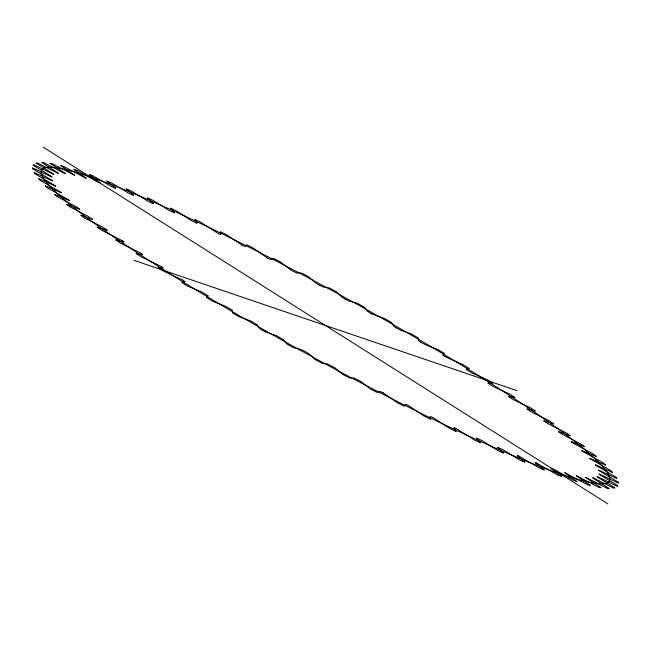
<?xml version="1.0" encoding="UTF-8"?>
<svg xmlns="http://www.w3.org/2000/svg" width="651" height="651" viewBox="0 0 651 651"><rect width="100%" height="100%" fill="white"/><g stroke="black" fill="none" stroke-linecap="round" stroke-linejoin="round"><path stroke-width="0.98" d="M232.342 310.511L232.651 313.009A333.45 34.853 28.7 0 0 239.137 316.793L250.822 321.016L257.462 324.987M418.707 340.424L418.39 338.056A333.45 34.853 28.7 0 0 411.863 334.207L400.723 330.22L396.174 327.86M271.182 259.432L273.99 258.642A333.45 34.853 28.7 0 1 280.703 262.117L289.524 269.091L293.78 271.581M379.818 391.568L377.01 392.358A333.45 34.853 28.7 0 1 370.297 388.883L360.923 381.527L353.949 378.036M297.222 272.956L301.633 273.078A333.45 34.853 28.7 0 1 308.428 276.683L315.564 282.827L318.795 284.845M353.778 378.044L349.367 377.922A333.45 34.853 28.7 0 1 342.572 374.317L334.85 367.742L327.551 364.047M207.994 296.01L206.969 296.571L206.66 297.621A333.45 34.853 28.7 0 0 212.91 301.356L225.962 306.483L232.309 310.315M443.005 354.99L444.031 354.429L444.34 353.379A333.45 34.853 28.7 0 0 438.09 349.644L425.624 344.778L421.091 342.385M323.514 286.953L329.496 287.986A333.45 34.853 28.7 0 1 336.307 291.689L341.775 297.011L344.648 298.874M327.388 364.039L321.504 363.014A333.45 34.853 28.7 0 1 314.693 359.311C308.908 352.525 302.235 349.229 293.674 347.756A333.45 34.853 28.7 0 1 286.912 343.997L283.348 339.789M184.713 281.777L181.775 282.444A333.45 34.853 28.7 0 0 187.716 286.139L201.997 292.112L208.035 295.798M466.287 369.223L469.257 368.523A333.45 34.853 28.7 0 0 463.284 364.861L445.024 356.683M51.86 177.064L32.55 167.812A333.45 34.853 28.7 0 0 32.705 168.812L52.511 180.628M61.21 192.737L45.301 185.852A333.45 34.853 28.7 0 0 47.36 187.846L69.388 200.313M589.733 458.263L605.699 465.148A333.45 34.853 28.7 0 0 603.64 463.154L581.888 450.956M599.123 473.936L618.45 483.188A333.45 34.853 28.7 0 0 618.295 482.188L598.505 470.388M99.888 182.744L95.73 180.945L77.363 170.481A333.45 34.853 28.7 0 0 73.807 169.35L86.217 178.179M220.681 234.506L218.614 233.709M162.84 267.96L158.193 267.716A333.45 34.853 28.7 0 0 163.759 271.28L182.719 280.036M488.112 383.04L492.872 383.276A333.45 34.853 28.7 0 0 487.241 379.72L471.91 372.982L466.124 369.418M430.303 416.494L432.769 417.478M551.063 468.256L555.27 470.055L573.637 480.519A333.45 34.853 28.7 0 0 577.193 481.65L564.791 472.838M585.77 477.395L607.464 488.453A333.45 34.853 28.7 0 0 609.238 488.519L592.63 477.875M153.172 203.608L147.948 201.2L131.29 190.979A333.45 34.853 28.7 0 0 126.245 188.871L133.699 195.267M497.812 447.392L503.052 449.8L519.71 460.021A333.45 34.853 28.7 0 0 524.755 462.129L517.309 455.749M107.106 230.267L97.162 227.118A333.45 34.853 28.7 0 0 101.491 230.161L122.795 240.976M543.878 420.725L553.838 423.882A333.45 34.853 28.7 0 0 549.509 420.839L531.704 412.124L527.017 409.113M69.25 200.475L54.7 194.478A333.45 34.853 28.7 0 0 57.369 196.765L76.134 206.717L79.78 209.215M142.504 254.687L136.026 253.491A333.45 34.853 28.7 0 0 141.275 256.917L161.228 266.462M323.433 286.953L319.991 285.488M508.447 396.304L514.974 397.509A333.45 34.853 28.7 0 0 509.725 394.083L493.385 386.604L487.99 383.227M581.701 450.525L596.3 456.522A333.45 34.853 28.7 0 0 593.631 454.235L571.912 442.403M74.523 175.282L52.373 163.735A333.45 34.853 28.7 0 0 49.981 163.303L65.312 173.443M53.683 174.501L33.575 164.589A333.45 34.853 28.7 0 0 33.079 165.24L51.974 176.771M297.051 272.964L294.195 271.801M597.268 476.491L617.425 486.411A333.45 34.853 28.7 0 0 617.921 485.76L599.042 474.253M576.46 475.71L598.627 487.265A333.45 34.853 28.7 0 0 601.019 487.697L585.705 477.582M52.487 180.978L34.178 172.458A333.45 34.853 28.7 0 0 34.975 173.801L55.685 185.991M133.61 195.438L128.703 193.233L111.321 182.833A333.45 34.853 28.7 0 0 106.731 181.035L115.894 188.294M92.312 219.33L80.748 215.204A333.45 34.853 28.7 0 0 84.557 218.028L102.85 227.24L107.212 230.104M245.435 246.631L242.18 245.248M270.971 259.489L268.326 258.414M380.013 391.511L383.203 392.854M405.549 404.369L408.421 405.557M558.672 431.67L570.252 435.796A333.45 34.853 28.7 0 0 566.443 432.972L548.207 423.793L543.805 420.92M517.39 455.562L518.709 456.009M598.497 470.022L616.822 478.542A333.45 34.853 28.7 0 0 616.025 477.199L595.356 465.058M79.634 209.362L66.548 204.292A333.45 34.853 28.7 0 0 69.812 206.863L88.422 216.482L92.418 219.159M571.318 441.63L584.452 446.708A333.45 34.853 28.7 0 0 581.188 444.137L562.643 434.551L558.582 431.841M86.111 178.341L63.676 166.387A333.45 34.853 28.7 0 0 60.698 165.606L74.621 175.127M123.885 242.091L115.642 239.918A333.45 34.853 28.7 0 0 120.451 243.165L140.998 253.272M527.098 408.901L535.358 411.082A333.45 34.853 28.7 0 0 530.549 407.835L513.395 399.698L508.333 396.483M564.873 472.659L587.324 484.613A333.45 34.853 28.7 0 0 590.302 485.394L576.379 475.873M115.748 188.456L111.191 186.422L93.288 175.982A333.45 34.853 28.7 0 0 89.195 174.509L100.018 182.581M535.195 462.535L536.245 462.869M58.069 173.337L37.253 162.831A333.45 34.853 28.7 0 0 36.114 163.124L53.952 174.281M55.62 186.219L38.433 178.488A333.45 34.853 28.7 0 0 39.874 180.164L61.349 192.582M595.364 464.781L612.567 472.512A333.45 34.853 28.7 0 0 611.126 470.836L589.684 458.459M592.915 477.663L613.747 488.169A333.45 34.853 28.7 0 0 614.886 487.876L597.097 476.776M196.895 223.228L191.044 220.437L176.307 210.834A333.45 34.853 28.7 0 0 170.489 208.174L174.427 212.698M454.081 427.764L456.205 428.594M174.33 212.901L168.788 210.297L153.018 200.337A333.45 34.853 28.7 0 0 147.557 197.945L153.27 203.429M476.654 438.099L482.212 440.703L497.982 450.663A333.45 34.853 28.7 0 0 503.443 453.055L497.755 447.603M64.872 173.565L43.536 162.547A333.45 34.853 28.7 0 0 41.762 162.481L58.411 173.166M268.603 333.157L276.594 335.696L283.299 339.716M133.829 260.278L517.171 390.722M267.382 332.742L266.137 332.311A333.45 34.853 28.7 0 1 259.48 328.519L257.544 325.199M536.286 462.885L557.712 475.018A333.45 34.853 28.7 0 0 561.805 476.491L550.99 468.435M518.749 456.025L539.679 468.167A333.45 34.853 28.7 0 0 544.269 469.965L535.13 462.731M456.31 428.643L474.693 440.166A333.45 34.853 28.7 0 0 480.511 442.826L476.581 438.318M432.882 417.527L450.044 428.635A333.45 34.853 28.7 0 0 456.18 431.54L454.016 428.008M218.508 233.66L200.956 222.365A333.45 34.853 28.7 0 0 194.82 219.46L196.993 223M408.478 405.589L424.281 416.16A333.45 34.853 28.7 0 0 430.661 419.285L430.197 416.697M242.123 245.215L226.719 234.84A333.45 34.853 28.7 0 0 220.339 231.715L220.803 234.303M267.276 257.877L268.147 258.325M383.26 392.887L397.615 402.871A333.45 34.853 28.7 0 0 404.198 406.191L405.166 405.549L405.378 404.54M266.975 257.723L253.385 248.129A333.45 34.853 28.7 0 0 246.802 244.809L245.834 245.451L245.63 246.509M319.812 285.39L318.852 284.878M346.015 299.631L349.343 301.177L357.326 303.244A333.45 34.853 28.7 0 1 364.088 307.003L367.652 311.211M344.884 299.004L345.836 299.533M371.794 313.977L384.863 318.689A333.45 34.853 28.7 0 1 391.52 322.481L393.464 325.85M370.736 313.375L371.68 313.912M370.5 313.245L367.709 311.3M396.06 327.795L393.546 326.029M420.977 342.312L418.707 340.701M444.918 356.626L442.973 355.218M182.817 280.101L184.876 281.582M43.202 147.175L607.798 503.825M161.277 266.495L163.01 267.773M141.218 253.418L142.675 254.525M122.836 241L124.016 241.928M571.228 441.801L571.708 442.232M160.219 267.626A323.645 33.828 28.7 0 0 608.522 481.976A323.645 33.828 28.7 0 0 207.759 226.898A323.645 33.828 28.7 0 0 160.219 267.626"/></g></svg>
